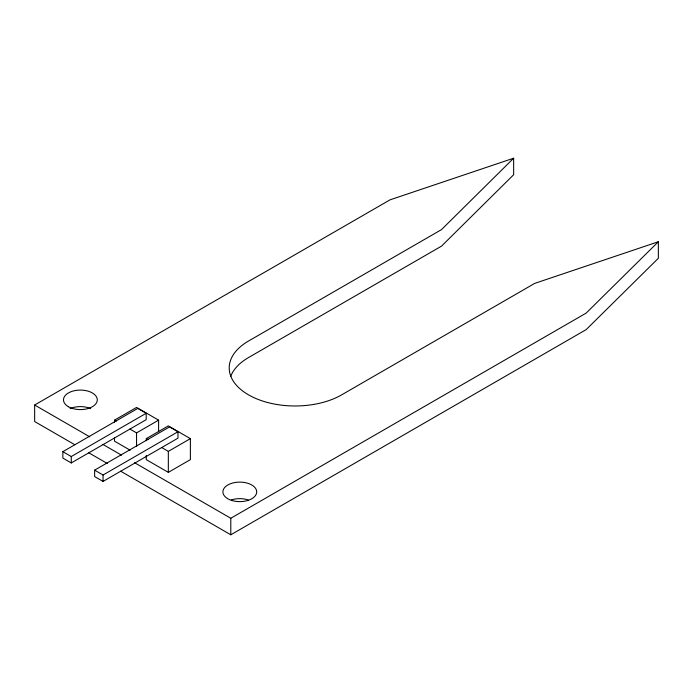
<?xml version="1.0" encoding="UTF-8"?>
<svg xmlns="http://www.w3.org/2000/svg" width="693" height="693" viewBox="0 0 693 693"><rect width="100%" height="100%" fill="white"/><g stroke="black" fill="none" stroke-linecap="round" stroke-linejoin="round"><path stroke-width="1.04" d="M230.656 376.542A65.887 38.037 0 0 1 248.51 357.562L441.536 246.119L513.652 174.74L513.652 158.212L441.536 229.591L248.51 341.043A65.887 38.037 0 0 0 248.51 394.837A65.887 38.037 0 0 0 341.684 394.837L534.71 283.385L658.35 241.753L658.35 258.281L586.165 329.617L230.795 534.788L120.582 471.153M658.35 241.753L586.165 313.097L230.795 518.26L134.589 462.716M74.809 444.733L34.65 421.543L34.65 405.015L390.012 199.853L513.652 158.212M114.501 422.254L114.501 420.157L136.556 407.423L158.61 420.157L158.61 431.704M62.855 451.671L137.786 408.42L146.197 413.279L146.197 419.689L71.275 462.95L62.855 458.09L62.855 451.671L71.275 456.531L146.197 413.279M129.946 429.08L136.556 432.891L158.61 420.157M146.275 440.731L146.275 438.634L168.33 425.9L190.384 438.634L190.384 459.632L168.33 472.366L146.275 459.632L146.275 455.431M94.638 470.149L169.56 426.897L177.971 431.756L177.971 438.167L103.049 481.427L94.638 476.567L94.638 470.149L103.049 475.008L177.971 431.756M161.72 447.557L168.33 451.368L190.384 438.634M114.501 420.157L116.251 421.171M146.275 438.634L148.033 439.648M130.119 450.173L114.501 441.155L114.501 438.002M34.65 405.015L89.761 436.833M102.833 444.386L121.518 455.171M88.825 452.824L107.502 463.608M230.795 518.26L230.795 534.788M168.33 451.368L168.33 472.366M136.556 432.891L136.556 446.535M103.049 475.008L103.049 481.427M71.275 456.531L71.275 462.95M70.097 408.619A16.909 9.763 0 0 1 90.679 408.619M231.349 499.948A16.909 9.763 0 0 1 248.25 499.948M68.434 406.739A16.909 9.763 0 0 0 96.717 402.364A16.909 9.763 0 0 0 76.013 390.41A16.909 9.763 0 0 0 68.434 406.739M231.349 500.329A16.909 9.763 0 0 0 256.705 491.874A16.909 9.763 0 0 0 231.349 483.419A16.909 9.763 0 0 0 231.349 500.329"/></g></svg>
